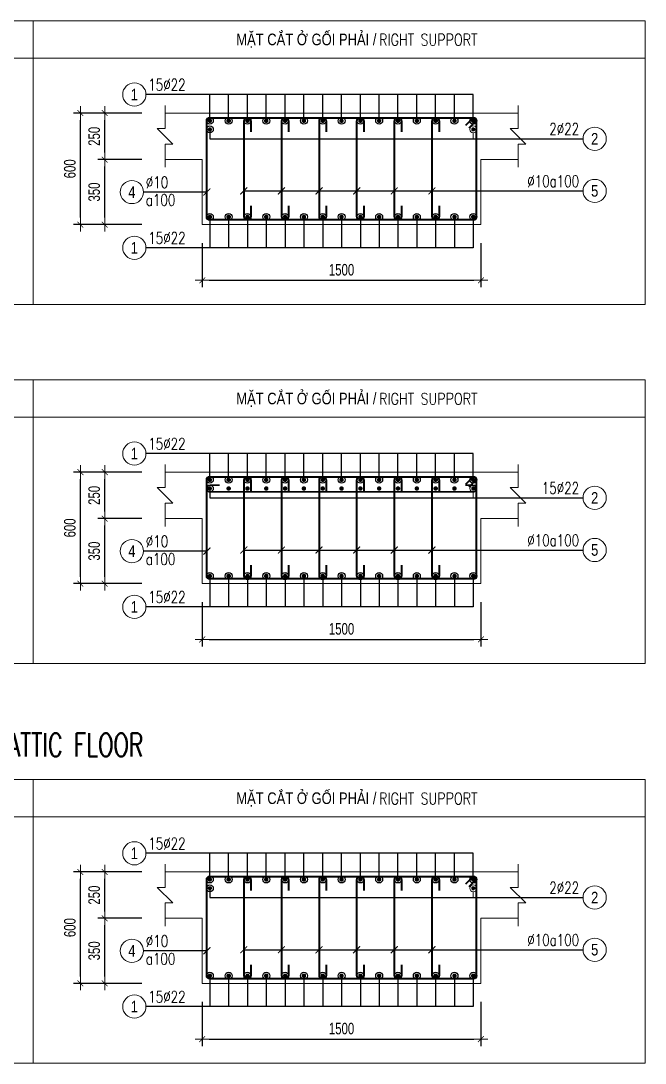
# Model space of a CAD drawing. Header units: millimetres. Extents: x 0 to 256521, y -18667 to 27271.
# Drawn here: x 253161 to 256521, y 1671 to 7282 of the extents above; entities that cross this region are included whole.
import ezdxf
from ezdxf.enums import TextEntityAlignment as Align

# ---------------------------------------------------------------- set-up
doc = ezdxf.new("R2010")
doc.units = ezdxf.units.MM
doc.layers.get('0').update_dxf_attribs({"lineweight": 20})
doc.layers.get('Defpoints').update_dxf_attribs({"color": 151, "lineweight": 9})
for name, color, linetype, lineweight in [('NDC_S_CONTINUOUS', 3, 'Continuous', 20), ('NDC_S_DIM', 1, 'Continuous', 15), ('NDC_S_REBAR', 4, 'Continuous', 35), ('NDC_S_STIRRUP', 4, 'Continuous', 40), ('NDC_S_THIN LINE', 8, 'Continuous', 9), ('NDC_S_VN TEXT', 7, 'Continuous', 20), ('NDC_Table', 3, 'Continuous', 20)]:
    doc.layers.add(name, color=color, linetype=linetype, lineweight=lineweight)
doc.styles.add('ARIAL', font='arial.ttf', dxfattribs={"width": 0.8})
doc.styles.add('NDC_DIM', font='', dxfattribs={"width": 0.75})
doc.styles.add('NDC_EN TXT', font='romans.shx', dxfattribs={"width": 0.8})
doc.styles.add('NDC_VIE TXT', font='arial.ttf', dxfattribs={"width": 0.8})
doc.styles.get('NDC_DIM').set_extended_font_data('Dotum')
doc.dimstyles.new('NDC_dim_25', dxfattribs={"dimscale": 25, "dimtxt": 2.5, "dimasz": 1.5, "dimexe": 1.5, "dimexo": 2.5, "dimgap": 1, "dimtad": 1, "dimdec": 0, "dimzin": 0, "dimdsep": 46, "dimtxsty": 'NDC_DIM', "dimblk": 'DIMMARK', "dimcen": 0.09, "dimdle": 1.2, "dimclrd": 1, "dimclre": 1, "dimclrt": 3, "dimadec": 0, "dimazin": 0, "dimtfac": 1, "dimtdec": 0, "dimtix": 1, "dimtofl": 0, "dimtmove": 0, "dimatfit": 3, "dimfxl": 8, "dimfxlon": 1, "dimtolj": 1, "dimtzin": 0, "dimarcsym": 0})

# ---------------------------------------------------------------- blocks, each defined once
blk = doc.blocks.new('DIMMARK')
at = {"layer": 'NDC_S_DIM', "color": 1}
blk.add_line((-1.5, 0), (1, 0), dxfattribs=at)
at = {"layer": 'NDC_S_DIM', "color": 2, "const_width": 0.1}
blk.add_lwpolyline([(-0.42, -0.42), (0.42, 0.42)], dxfattribs=at)
blk = doc.blocks.new('*D299')
at = {"layer": 'Defpoints', "color": 0, "transparency": 16777216}
for p in [(254137.1, 6185.4), (255637.1, 6185.4), (255637.1, 5885.4)]:
    blk.add_point(p, dxfattribs=at)
at = {"layer": 'NDC_S_DIM', "color": 1, "lineweight": -2, "transparency": 16777216}
for p, q in [((254137.1, 6085.4), (254137.1, 5847.9)), ((255637.1, 6085.4), (255637.1, 5847.9)), ((254174.6, 5885.4), (255599.6, 5885.4))]:
    blk.add_line(p, q, dxfattribs=at)
at = {"layer": 'NDC_S_DIM', "color": 1, "lineweight": -2, "transparency": 16777216, "xscale": 37.5, "yscale": 37.5, "zscale": 37.5, "rotation": 180}
blk.add_blockref('DIMMARK', (254137.1, 5885.4), dxfattribs=at)
at = {"layer": 'NDC_S_DIM', "color": 1, "lineweight": -2, "transparency": 16777216, "xscale": 37.5, "yscale": 37.5, "zscale": 37.5}
blk.add_blockref('DIMMARK', (255637.1, 5885.4), dxfattribs=at)
at = {"layer": 'NDC_S_DIM', "color": 3, "transparency": 16777216, "insert": (254887.1, 5941.7), "char_height": 62.5, "attachment_point": 5, "style": 'NDC_DIM'}
blk.add_mtext('\\A1;1500', dxfattribs=at)
blk = doc.blocks.new('*D300')
at = {"layer": 'Defpoints', "color": 0, "transparency": 16777216}
for p in [(253612.1, 6535.4), (253937.1, 6535.4), (253937.1, 6185.4)]:
    blk.add_point(p, dxfattribs=at)
at = {"layer": 'NDC_S_DIM', "color": 1, "lineweight": -2, "transparency": 16777216}
for p, q in [((253812.1, 6535.4), (253574.6, 6535.4)), ((253612.1, 6222.9), (253612.1, 6497.9)), ((253812.1, 6185.4), (253574.6, 6185.4))]:
    blk.add_line(p, q, dxfattribs=at)
at = {"layer": 'NDC_S_DIM', "color": 1, "lineweight": -2, "transparency": 16777216, "xscale": 37.5, "yscale": 37.5, "zscale": 37.5}
for p, rotation in [((253612.1, 6535.4), 90), ((253612.1, 6185.4), 270)]:
    blk.add_blockref('DIMMARK', p, dxfattribs=dict(at, rotation=rotation))
at = {"layer": 'NDC_S_DIM', "color": 3, "transparency": 16777216, "insert": (253555.8, 6360.4), "char_height": 62.5, "attachment_point": 5, "rotation": 90, "style": 'NDC_DIM'}
blk.add_mtext('\\A1;350', dxfattribs=at)
blk = doc.blocks.new('*D301')
at = {"layer": 'Defpoints', "color": 0, "transparency": 16777216}
for p in [(253612.1, 6785.4), (253937.1, 6785.4), (253937.1, 6535.4)]:
    blk.add_point(p, dxfattribs=at)
at = {"layer": 'NDC_S_DIM', "color": 1, "lineweight": -2, "transparency": 16777216}
for p, q in [((253812.1, 6785.4), (253574.6, 6785.4)), ((253612.1, 6572.9), (253612.1, 6747.9)), ((253812.1, 6535.4), (253574.6, 6535.4))]:
    blk.add_line(p, q, dxfattribs=at)
at = {"layer": 'NDC_S_DIM', "color": 1, "lineweight": -2, "transparency": 16777216, "xscale": 37.5, "yscale": 37.5, "zscale": 37.5}
for p, rotation in [((253612.1, 6785.4), 90), ((253612.1, 6535.4), 270)]:
    blk.add_blockref('DIMMARK', p, dxfattribs=dict(at, rotation=rotation))
at = {"layer": 'NDC_S_DIM', "color": 3, "transparency": 16777216, "insert": (253555.8, 6660.4), "char_height": 62.5, "attachment_point": 5, "rotation": 90, "style": 'NDC_DIM'}
blk.add_mtext('\\A1;250', dxfattribs=at)
blk = doc.blocks.new('*D302')
at = {"layer": 'Defpoints', "color": 0, "transparency": 16777216}
for p in [(253481.1, 6785.4), (253937.1, 6785.4), (253937.1, 6185.4)]:
    blk.add_point(p, dxfattribs=at)
at = {"layer": 'NDC_S_DIM', "color": 1, "lineweight": -2, "transparency": 16777216}
for p, q in [((253681.1, 6785.4), (253443.6, 6785.4)), ((253481.1, 6222.9), (253481.1, 6747.9)), ((253681.1, 6185.4), (253443.6, 6185.4))]:
    blk.add_line(p, q, dxfattribs=at)
at = {"layer": 'NDC_S_DIM', "color": 1, "lineweight": -2, "transparency": 16777216, "xscale": 37.5, "yscale": 37.5, "zscale": 37.5}
for p, rotation in [((253481.1, 6785.4), 90), ((253481.1, 6185.4), 270)]:
    blk.add_blockref('DIMMARK', p, dxfattribs=dict(at, rotation=rotation))
at = {"layer": 'NDC_S_DIM', "color": 3, "transparency": 16777216, "insert": (253424.8, 6485.4), "char_height": 62.5, "attachment_point": 5, "rotation": 90, "style": 'NDC_DIM'}
blk.add_mtext('\\A1;600', dxfattribs=at)
blk = doc.blocks.new('kata_block_THEP')
at = {"layer": 'NDC_S_REBAR', "color": 0}
for p, q in [((-0.5, 0), (0.5, 0)), ((-0.35, 0.35), (0.35, -0.35)), ((0.35, 0.35), (-0.35, -0.35)), ((0, 0.5), (0, -0.5))]:
    blk.add_line(p, q, dxfattribs=at)
at = {"layer": 'NDC_S_REBAR', "color": 0, "const_width": 0.0833}
blk.add_lwpolyline([(-0.5, 0, 1), (0.5, 0, 1), (-0.5, 0, 1)], format="xyb", dxfattribs=at)
blk = doc.blocks.new('*U212')
blk.add_circle((-2.5, 0), 2.5)
at = {"layer": 'NDC_S_VN TEXT', "color": 3, "style": 'NDC_EN TXT', "width": 0.75}
blk.add_attdef('DK1', (0.5, 0.85), '', height=2.5, dxfattribs=at)
at = {"layer": 'NDC_S_VN TEXT', "color": 7, "style": 'ARIAL', "width": 0.8}
blk.add_attdef('SH2', text='', height=2.5, dxfattribs=at).set_placement((-2.5, 0), align=Align.MIDDLE)
blk = doc.blocks.new('*U209')
blk.add_circle((2.5, 0), 2.5)
at = {"layer": 'NDC_S_VN TEXT', "color": 3, "style": 'NDC_EN TXT', "width": 0.75}
blk.add_attdef('DK2', text='', height=2.5, dxfattribs=at).set_placement((-0.85, 0.85), align=Align.RIGHT)
at = {"layer": 'NDC_S_VN TEXT', "color": 7, "style": 'ARIAL', "width": 0.8}
blk.add_attdef('SH3', text='', height=2.5, dxfattribs=at).set_placement((2.5, 0), align=Align.MIDDLE)
blk = doc.blocks.new('*U213')
blk.add_circle((-2.5, 0), 2.5)
at = {"layer": 'NDC_S_VN TEXT', "color": 3, "style": 'NDC_EN TXT', "width": 0.75}
for tag, p in [('DK1', (0.5, 0.85)), ('KC1', (0.5, -2.97))]:
    blk.add_attdef(tag, p, '', height=2.5, dxfattribs=at)
at = {"layer": 'NDC_S_VN TEXT', "color": 7, "style": 'ARIAL', "width": 0.8}
blk.add_attdef('SH2', text='', height=2.5, dxfattribs=at).set_placement((-2.5, 0), align=Align.MIDDLE)
blk = doc.blocks.new('TABLE 1')
at = {"layer": 'NDC_Table'}
for p, q in [((0, 0), (10824, 0)), ((7530.8, 0), (7530.8, -1526.1)), ((10824, 0), (10824, -1526.1)), ((0, -200), (10824, -200)), ((0, -1526.1), (10824, -1526.1))]:
    blk.add_line(p, q, dxfattribs=at)
at = {"layer": 'NDC_S_VN TEXT', "style": 'NDC_VIE TXT', "width": 0.8}
blk.add_text('MẶT CẮT Ở GỐI PHẢI /', height=62.5, dxfattribs=at).set_placement((9000.4, -100), align=Align.MIDDLE_CENTER)
at = {"layer": 'NDC_S_VN TEXT', "color": 2, "style": 'NDC_EN TXT', "width": 0.8}
blk.add_text('RIGHT SUPPORT', height=62.5, dxfattribs=at).set_placement((9391.9, -101.8), align=Align.MIDDLE_LEFT)
blk = doc.blocks.new('*D326')
at = {"layer": 'Defpoints', "color": 0, "transparency": 16777216}
for p in [(254137.1, 2101.1), (255637.1, 2101.1), (255637.1, 1801.1)]:
    blk.add_point(p, dxfattribs=at)
at = {"layer": 'NDC_S_DIM', "color": 1, "lineweight": -2, "transparency": 16777216}
for p, q in [((254137.1, 2001.1), (254137.1, 1763.6)), ((255637.1, 2001.1), (255637.1, 1763.6)), ((254174.6, 1801.1), (255599.6, 1801.1))]:
    blk.add_line(p, q, dxfattribs=at)
at = {"layer": 'NDC_S_DIM', "color": 1, "lineweight": -2, "transparency": 16777216, "xscale": 37.5, "yscale": 37.5, "zscale": 37.5, "rotation": 180}
blk.add_blockref('DIMMARK', (254137.1, 1801.1), dxfattribs=at)
at = {"layer": 'NDC_S_DIM', "color": 1, "lineweight": -2, "transparency": 16777216, "xscale": 37.5, "yscale": 37.5, "zscale": 37.5}
blk.add_blockref('DIMMARK', (255637.1, 1801.1), dxfattribs=at)
at = {"layer": 'NDC_S_DIM', "color": 3, "transparency": 16777216, "insert": (254887.1, 1857.3), "char_height": 62.5, "attachment_point": 5, "style": 'NDC_DIM'}
blk.add_mtext('\\A1;1500', dxfattribs=at)
blk = doc.blocks.new('*D327')
at = {"layer": 'Defpoints', "color": 0, "transparency": 16777216}
for p in [(253612.1, 2451.1), (253937.1, 2451.1), (253937.1, 2101.1)]:
    blk.add_point(p, dxfattribs=at)
at = {"layer": 'NDC_S_DIM', "color": 1, "lineweight": -2, "transparency": 16777216}
for p, q in [((253812.1, 2451.1), (253574.6, 2451.1)), ((253612.1, 2138.6), (253612.1, 2413.6)), ((253812.1, 2101.1), (253574.6, 2101.1))]:
    blk.add_line(p, q, dxfattribs=at)
at = {"layer": 'NDC_S_DIM', "color": 1, "lineweight": -2, "transparency": 16777216, "xscale": 37.5, "yscale": 37.5, "zscale": 37.5}
for p, rotation in [((253612.1, 2451.1), 90), ((253612.1, 2101.1), 270)]:
    blk.add_blockref('DIMMARK', p, dxfattribs=dict(at, rotation=rotation))
at = {"layer": 'NDC_S_DIM', "color": 3, "transparency": 16777216, "insert": (253555.8, 2276.1), "char_height": 62.5, "attachment_point": 5, "rotation": 90, "style": 'NDC_DIM'}
blk.add_mtext('\\A1;350', dxfattribs=at)
blk = doc.blocks.new('*D328')
at = {"layer": 'Defpoints', "color": 0, "transparency": 16777216}
for p in [(253612.1, 2701.1), (253937.1, 2701.1), (253937.1, 2451.1)]:
    blk.add_point(p, dxfattribs=at)
at = {"layer": 'NDC_S_DIM', "color": 1, "lineweight": -2, "transparency": 16777216}
for p, q in [((253812.1, 2701.1), (253574.6, 2701.1)), ((253612.1, 2488.6), (253612.1, 2663.6)), ((253812.1, 2451.1), (253574.6, 2451.1))]:
    blk.add_line(p, q, dxfattribs=at)
at = {"layer": 'NDC_S_DIM', "color": 1, "lineweight": -2, "transparency": 16777216, "xscale": 37.5, "yscale": 37.5, "zscale": 37.5}
for p, rotation in [((253612.1, 2701.1), 90), ((253612.1, 2451.1), 270)]:
    blk.add_blockref('DIMMARK', p, dxfattribs=dict(at, rotation=rotation))
at = {"layer": 'NDC_S_DIM', "color": 3, "transparency": 16777216, "insert": (253555.8, 2576.1), "char_height": 62.5, "attachment_point": 5, "rotation": 90, "style": 'NDC_DIM'}
blk.add_mtext('\\A1;250', dxfattribs=at)
blk = doc.blocks.new('*D329')
at = {"layer": 'Defpoints', "color": 0, "transparency": 16777216}
for p in [(253481.1, 2701.1), (253937.1, 2701.1), (253937.1, 2101.1)]:
    blk.add_point(p, dxfattribs=at)
at = {"layer": 'NDC_S_DIM', "color": 1, "lineweight": -2, "transparency": 16777216}
for p, q in [((253681.1, 2701.1), (253443.6, 2701.1)), ((253481.1, 2138.6), (253481.1, 2663.6)), ((253681.1, 2101.1), (253443.6, 2101.1))]:
    blk.add_line(p, q, dxfattribs=at)
at = {"layer": 'NDC_S_DIM', "color": 1, "lineweight": -2, "transparency": 16777216, "xscale": 37.5, "yscale": 37.5, "zscale": 37.5}
for p, rotation in [((253481.1, 2701.1), 90), ((253481.1, 2101.1), 270)]:
    blk.add_blockref('DIMMARK', p, dxfattribs=dict(at, rotation=rotation))
at = {"layer": 'NDC_S_DIM', "color": 3, "transparency": 16777216, "insert": (253424.8, 2401.1), "char_height": 62.5, "attachment_point": 5, "rotation": 90, "style": 'NDC_DIM'}
blk.add_mtext('\\A1;600', dxfattribs=at)
blk = doc.blocks.new('*D424')
at = {"layer": 'Defpoints', "color": 0, "transparency": 16777216}
for p in [(254137.1, 4252.6), (255637.1, 4252.6), (255637.1, 3952.6)]:
    blk.add_point(p, dxfattribs=at)
at = {"layer": 'NDC_S_DIM', "color": 1, "lineweight": -2, "transparency": 16777216}
for p, q in [((254137.1, 4152.6), (254137.1, 3915.1)), ((255637.1, 4152.6), (255637.1, 3915.1)), ((254174.6, 3952.6), (255599.6, 3952.6))]:
    blk.add_line(p, q, dxfattribs=at)
at = {"layer": 'NDC_S_DIM', "color": 1, "lineweight": -2, "transparency": 16777216, "xscale": 37.5, "yscale": 37.5, "zscale": 37.5, "rotation": 180}
blk.add_blockref('DIMMARK', (254137.1, 3952.6), dxfattribs=at)
at = {"layer": 'NDC_S_DIM', "color": 1, "lineweight": -2, "transparency": 16777216, "xscale": 37.5, "yscale": 37.5, "zscale": 37.5}
blk.add_blockref('DIMMARK', (255637.1, 3952.6), dxfattribs=at)
at = {"layer": 'NDC_S_DIM', "color": 3, "transparency": 16777216, "insert": (254887.1, 4008.8), "char_height": 62.5, "attachment_point": 5, "style": 'NDC_DIM'}
blk.add_mtext('\\A1;1500', dxfattribs=at)
blk = doc.blocks.new('*D425')
at = {"layer": 'Defpoints', "color": 0, "transparency": 16777216}
for p in [(253612.1, 4602.6), (253937.1, 4602.6), (253937.1, 4252.6)]:
    blk.add_point(p, dxfattribs=at)
at = {"layer": 'NDC_S_DIM', "color": 1, "lineweight": -2, "transparency": 16777216}
for p, q in [((253812.1, 4602.6), (253574.6, 4602.6)), ((253612.1, 4290.1), (253612.1, 4565.1)), ((253812.1, 4252.6), (253574.6, 4252.6))]:
    blk.add_line(p, q, dxfattribs=at)
at = {"layer": 'NDC_S_DIM', "color": 1, "lineweight": -2, "transparency": 16777216, "xscale": 37.5, "yscale": 37.5, "zscale": 37.5}
for p, rotation in [((253612.1, 4602.6), 90), ((253612.1, 4252.6), 270)]:
    blk.add_blockref('DIMMARK', p, dxfattribs=dict(at, rotation=rotation))
at = {"layer": 'NDC_S_DIM', "color": 3, "transparency": 16777216, "insert": (253555.8, 4427.6), "char_height": 62.5, "attachment_point": 5, "rotation": 90, "style": 'NDC_DIM'}
blk.add_mtext('\\A1;350', dxfattribs=at)
blk = doc.blocks.new('*D426')
at = {"layer": 'Defpoints', "color": 0, "transparency": 16777216}
for p in [(253612.1, 4852.6), (253937.1, 4852.6), (253937.1, 4602.6)]:
    blk.add_point(p, dxfattribs=at)
at = {"layer": 'NDC_S_DIM', "color": 1, "lineweight": -2, "transparency": 16777216}
for p, q in [((253812.1, 4852.6), (253574.6, 4852.6)), ((253612.1, 4640.1), (253612.1, 4815.1)), ((253812.1, 4602.6), (253574.6, 4602.6))]:
    blk.add_line(p, q, dxfattribs=at)
at = {"layer": 'NDC_S_DIM', "color": 1, "lineweight": -2, "transparency": 16777216, "xscale": 37.5, "yscale": 37.5, "zscale": 37.5}
for p, rotation in [((253612.1, 4852.6), 90), ((253612.1, 4602.6), 270)]:
    blk.add_blockref('DIMMARK', p, dxfattribs=dict(at, rotation=rotation))
at = {"layer": 'NDC_S_DIM', "color": 3, "transparency": 16777216, "insert": (253555.8, 4727.6), "char_height": 62.5, "attachment_point": 5, "rotation": 90, "style": 'NDC_DIM'}
blk.add_mtext('\\A1;250', dxfattribs=at)
blk = doc.blocks.new('*D427')
at = {"layer": 'Defpoints', "color": 0, "transparency": 16777216}
for p in [(253481.1, 4852.6), (253937.1, 4852.6), (253937.1, 4252.6)]:
    blk.add_point(p, dxfattribs=at)
at = {"layer": 'NDC_S_DIM', "color": 1, "lineweight": -2, "transparency": 16777216}
for p, q in [((253681.1, 4852.6), (253443.6, 4852.6)), ((253481.1, 4290.1), (253481.1, 4815.1)), ((253681.1, 4252.6), (253443.6, 4252.6))]:
    blk.add_line(p, q, dxfattribs=at)
at = {"layer": 'NDC_S_DIM', "color": 1, "lineweight": -2, "transparency": 16777216, "xscale": 37.5, "yscale": 37.5, "zscale": 37.5}
for p, rotation in [((253481.1, 4852.6), 90), ((253481.1, 4252.6), 270)]:
    blk.add_blockref('DIMMARK', p, dxfattribs=dict(at, rotation=rotation))
at = {"layer": 'NDC_S_DIM', "color": 3, "transparency": 16777216, "insert": (253424.8, 4552.6), "char_height": 62.5, "attachment_point": 5, "rotation": 90, "style": 'NDC_DIM'}
blk.add_mtext('\\A1;600', dxfattribs=at)

msp = doc.modelspace()

# ---------------------------------------------------------------- linework, layer by layer
at = {"layer": 'NDC_S_CONTINUOUS'}
for p, q in [((253937.1, 6785.4), (255837.1, 6785.4)), ((253937.1, 4852.6), (255837.1, 4852.6)), ((253937.1, 2701.1), (255837.1, 2701.1))]:
    msp.add_line(p, q, dxfattribs=at)
for points in [[(253937.1, 6535.4), (254137.1, 6535.4), (254137.1, 6185.4), (255637.1, 6185.4), (255637.1, 6535.4), (255837.1, 6535.4)], [(253937.1, 4602.6), (254137.1, 4602.6), (254137.1, 4252.6), (255637.1, 4252.6), (255637.1, 4602.6), (255837.1, 4602.6)], [(253937.1, 2451.1), (254137.1, 2451.1), (254137.1, 2101.1), (255637.1, 2101.1), (255637.1, 2451.1), (255837.1, 2451.1)]]:
    msp.add_lwpolyline(points, dxfattribs=at)
at = {"layer": 'NDC_S_DIM'}
for points in [[(253937.1, 6493.7), (253937.1, 6618.7), (253978.7, 6618.7), (253895.4, 6702.1), (253937.1, 6702.1), (253937.1, 6827.1)], [(255837.1, 6493.7), (255837.1, 6618.7), (255878.7, 6618.7), (255795.4, 6702.1), (255837.1, 6702.1), (255837.1, 6827.1)], [(253937.1, 4560.9), (253937.1, 4685.9), (253978.7, 4685.9), (253895.4, 4769.2), (253937.1, 4769.2), (253937.1, 4894.2)], [(255837.1, 4560.9), (255837.1, 4685.9), (255878.7, 4685.9), (255795.4, 4769.2), (255837.1, 4769.2), (255837.1, 4894.2)], [(253937.1, 2409.4), (253937.1, 2534.4), (253978.7, 2534.4), (253895.4, 2617.7), (253937.1, 2617.7), (253937.1, 2742.7)], [(255837.1, 2409.4), (255837.1, 2534.4), (255878.7, 2534.4), (255795.4, 2617.7), (255837.1, 2617.7), (255837.1, 2742.7)]]:
    msp.add_lwpolyline(points, dxfattribs=at)
at = {"layer": 'NDC_S_REBAR'}
msp.add_lwpolyline([(254229.4, 4783), (254180.5, 4783, 1), (254180.5, 4746.1), (255593.6, 4746.1, 1), (255593.6, 4783), (255554.4, 4783, -0.414214)], format="xyb", dxfattribs=at)
at = {"layer": 'NDC_S_STIRRUP'}
for points in [[(255556.1, 6720.4), (255596.1, 6760.4, -0.414214), (255612.1, 6744.4), (255612.1, 6226.4, -0.414214), (255596.1, 6210.4), (254178.1, 6210.4, -0.414214), (254162.1, 6226.4), (254162.1, 6744.4, -0.414214), (254178.1, 6760.4), (255596.1, 6760.4, -0.414214), (255612.1, 6744.4), (255572.1, 6704.4)], [(254400.6, 6685.4), (254400.6, 6740.4, 1), (254360.6, 6740.4), (254360.6, 6230.4, 1), (254400.6, 6230.4), (254400.6, 6285.4)], [(254603.2, 6685.4), (254603.2, 6740.4, 1), (254563.2, 6740.4), (254563.2, 6230.4, 1), (254603.2, 6230.4), (254603.2, 6285.4)], [(254805.8, 6685.4), (254805.8, 6740.4, 1), (254765.8, 6740.4), (254765.8, 6230.4, 1), (254805.8, 6230.4), (254805.8, 6285.4)], [(255008.4, 6685.4), (255008.4, 6740.4, 1), (254968.4, 6740.4), (254968.4, 6230.4, 1), (255008.4, 6230.4), (255008.4, 6285.4)], [(255210.9, 6685.4), (255210.9, 6740.4, 1), (255170.9, 6740.4), (255170.9, 6230.4, 1), (255210.9, 6230.4), (255210.9, 6285.4)], [(255413.5, 6685.4), (255413.5, 6740.4, 1), (255373.5, 6740.4), (255373.5, 6230.4, 1), (255413.5, 6230.4), (255413.5, 6285.4)], [(255556.1, 4787.6), (255596.1, 4827.6, -0.414214), (255612.1, 4811.6), (255612.1, 4293.6, -0.414214), (255596.1, 4277.6), (254178.1, 4277.6, -0.414214), (254162.1, 4293.6), (254162.1, 4811.6, -0.414214), (254178.1, 4827.6), (255596.1, 4827.6, -0.414214), (255612.1, 4811.6), (255572.1, 4771.6)], [(254400.6, 4752.6), (254400.6, 4807.6, 1), (254360.6, 4807.6), (254360.6, 4297.6, 1), (254400.6, 4297.6), (254400.6, 4352.6)], [(254603.2, 4752.6), (254603.2, 4807.6, 1), (254563.2, 4807.6), (254563.2, 4297.6, 1), (254603.2, 4297.6), (254603.2, 4352.6)], [(254805.8, 4752.6), (254805.8, 4807.6, 1), (254765.8, 4807.6), (254765.8, 4297.6, 1), (254805.8, 4297.6), (254805.8, 4352.6)], [(255008.4, 4752.6), (255008.4, 4807.6, 1), (254968.4, 4807.6), (254968.4, 4297.6, 1), (255008.4, 4297.6), (255008.4, 4352.6)], [(255210.9, 4752.6), (255210.9, 4807.6, 1), (255170.9, 4807.6), (255170.9, 4297.6, 1), (255210.9, 4297.6), (255210.9, 4352.6)], [(255413.5, 4752.6), (255413.5, 4807.6, 1), (255373.5, 4807.6), (255373.5, 4297.6, 1), (255413.5, 4297.6), (255413.5, 4352.6)], [(255556.1, 2636.1), (255596.1, 2676.1, -0.414214), (255612.1, 2660.1), (255612.1, 2142.1, -0.414214), (255596.1, 2126.1), (254178.1, 2126.1, -0.414214), (254162.1, 2142.1), (254162.1, 2660.1, -0.414214), (254178.1, 2676.1), (255596.1, 2676.1, -0.414214), (255612.1, 2660.1), (255572.1, 2620.1)], [(254400.6, 2601.1), (254400.6, 2656.1, 1), (254360.6, 2656.1), (254360.6, 2146.1, 1), (254400.6, 2146.1), (254400.6, 2201.1)], [(254603.2, 2601.1), (254603.2, 2656.1, 1), (254563.2, 2656.1), (254563.2, 2146.1, 1), (254603.2, 2146.1), (254603.2, 2201.1)], [(254805.8, 2601.1), (254805.8, 2656.1, 1), (254765.8, 2656.1), (254765.8, 2146.1, 1), (254805.8, 2146.1), (254805.8, 2201.1)], [(255008.4, 2601.1), (255008.4, 2656.1, 1), (254968.4, 2656.1), (254968.4, 2146.1, 1), (255008.4, 2146.1), (255008.4, 2201.1)], [(255210.9, 2601.1), (255210.9, 2656.1, 1), (255170.9, 2656.1), (255170.9, 2146.1, 1), (255210.9, 2146.1), (255210.9, 2201.1)], [(255413.5, 2601.1), (255413.5, 2656.1, 1), (255373.5, 2656.1), (255373.5, 2146.1, 1), (255413.5, 2146.1), (255413.5, 2201.1)]]:
    msp.add_lwpolyline(points, format="xyb", dxfattribs=at)
at = {"layer": 'NDC_S_THIN LINE'}
for p, q in [((254178.1, 6678.7), (254178.1, 6647.4)), ((255596.1, 6678.7), (255596.1, 6647.4)), ((254178.1, 4745.8), (254178.1, 4714.6)), ((255596.1, 4745.8), (255596.1, 4714.6)), ((254178.1, 2594.3), (254178.1, 2563.1)), ((255596.1, 2594.3), (255596.1, 2563.1))]:
    msp.add_line(p, q, dxfattribs=at)
for centre in [(254178.1, 6697.4), (254178.1, 6697.4), (255596.1, 6697.4), (254178.1, 4764.6), (254178.1, 4764.6), (255596.1, 4764.6), (254178.1, 2613.1), (254178.1, 2613.1), (255596.1, 2613.1)]:
    msp.add_circle(centre, 18.8, dxfattribs=at)

# ---------------------------------------------------------------- block references
at = {"layer": 'NDC_S_REBAR'}
for p, xscale, yscale, zscale in [((254178.1, 6744.4), 22, 22, 22), ((254279.4, 6744.4), 22, 22, 22), ((254380.6, 6744.4), 22, 22, 22), ((254481.9, 6744.4), 22, 22, 22), ((254583.2, 6744.4), 22, 22, 22), ((254684.5, 6744.4), 22, 22, 22), ((254785.8, 6744.4), 22, 22, 22), ((254887.1, 6744.4), 22, 22, 22), ((254988.4, 6744.4), 22, 22, 22), ((255089.6, 6744.4), 22, 22, 22), ((255190.9, 6744.4), 22, 22, 22), ((255292.2, 6744.4), 22, 22, 22), ((255393.5, 6744.4), 22, 22, 22), ((255494.8, 6744.4), 22, 22, 22), ((255596.1, 6744.4), 22, 22, 22), ((254178.1, 6697.4), 20, 20, 20), ((255596.1, 6697.4), 20, 20, 20), ((254178.1, 6226.4), 22, 22, 22), ((254279.4, 6226.4), 22, 22, 22), ((254380.6, 6226.4), 22, 22, 22), ((254481.9, 6226.4), 22, 22, 22), ((254583.2, 6226.4), 22, 22, 22), ((254684.5, 6226.4), 22, 22, 22), ((254785.8, 6226.4), 22, 22, 22), ((254887.1, 6226.4), 22, 22, 22), ((254988.4, 6226.4), 22, 22, 22), ((255089.6, 6226.4), 22, 22, 22), ((255190.9, 6226.4), 22, 22, 22), ((255292.2, 6226.4), 22, 22, 22), ((255393.5, 6226.4), 22, 22, 22), ((255494.8, 6226.4), 22, 22, 22), ((255596.1, 6226.4), 22, 22, 22), ((254178.1, 4811.6), 22, 22, 22), ((254178.1, 4764.6), 20, 20, 20), ((254279.4, 4811.6), 22, 22, 22), ((254279.4, 4764.6), 22, 22, 22), ((254380.6, 4811.6), 22, 22, 22), ((254380.6, 4764.6), 22, 22, 22), ((254481.9, 4811.6), 22, 22, 22), ((254481.9, 4764.6), 22, 22, 22), ((254583.2, 4811.6), 22, 22, 22), ((254583.2, 4764.6), 22, 22, 22), ((254684.5, 4811.6), 22, 22, 22), ((254684.5, 4764.6), 22, 22, 22), ((254785.8, 4811.6), 22, 22, 22), ((254785.8, 4764.6), 22, 22, 22), ((254887.1, 4811.6), 22, 22, 22), ((254887.1, 4764.6), 22, 22, 22), ((254988.4, 4811.6), 22, 22, 22), ((254988.4, 4764.6), 22, 22, 22), ((255089.6, 4811.6), 22, 22, 22), ((255089.6, 4764.6), 22, 22, 22), ((255190.9, 4811.6), 22, 22, 22), ((255190.9, 4764.6), 22, 22, 22), ((255292.2, 4811.6), 22, 22, 22), ((255292.2, 4764.6), 22, 22, 22), ((255393.5, 4811.6), 22, 22, 22), ((255393.5, 4764.6), 22, 22, 22), ((255494.8, 4811.6), 22, 22, 22), ((255494.8, 4764.6), 22, 22, 22), ((255596.1, 4811.6), 22, 22, 22), ((255596.1, 4764.6), 20, 20, 20), ((254178.1, 4293.6), 22, 22, 22), ((254279.4, 4293.6), 22, 22, 22), ((254380.6, 4293.6), 22, 22, 22), ((254481.9, 4293.6), 22, 22, 22), ((254583.2, 4293.6), 22, 22, 22), ((254684.5, 4293.6), 22, 22, 22), ((254785.8, 4293.6), 22, 22, 22), ((254887.1, 4293.6), 22, 22, 22), ((254988.4, 4293.6), 22, 22, 22), ((255089.6, 4293.6), 22, 22, 22), ((255190.9, 4293.6), 22, 22, 22), ((255292.2, 4293.6), 22, 22, 22), ((255393.5, 4293.6), 22, 22, 22), ((255494.8, 4293.6), 22, 22, 22), ((255596.1, 4293.6), 22, 22, 22), ((254178.1, 2660.1), 22, 22, 22), ((254279.4, 2660.1), 22, 22, 22), ((254380.6, 2660.1), 22, 22, 22), ((254481.9, 2660.1), 22, 22, 22), ((254583.2, 2660.1), 22, 22, 22), ((254684.5, 2660.1), 22, 22, 22), ((254785.8, 2660.1), 22, 22, 22), ((254887.1, 2660.1), 22, 22, 22), ((254988.4, 2660.1), 22, 22, 22), ((255089.6, 2660.1), 22, 22, 22), ((255190.9, 2660.1), 22, 22, 22), ((255292.2, 2660.1), 22, 22, 22), ((255393.5, 2660.1), 22, 22, 22), ((255494.8, 2660.1), 22, 22, 22), ((255596.1, 2660.1), 22, 22, 22), ((254178.1, 2613.1), 20, 20, 20), ((255596.1, 2613.1), 20, 20, 20), ((254178.1, 2142.1), 22, 22, 22), ((254279.4, 2142.1), 22, 22, 22), ((254380.6, 2142.1), 22, 22, 22), ((254481.9, 2142.1), 22, 22, 22), ((254583.2, 2142.1), 22, 22, 22), ((254684.5, 2142.1), 22, 22, 22), ((254785.8, 2142.1), 22, 22, 22), ((254887.1, 2142.1), 22, 22, 22), ((254988.4, 2142.1), 22, 22, 22), ((255089.6, 2142.1), 22, 22, 22), ((255190.9, 2142.1), 22, 22, 22), ((255292.2, 2142.1), 22, 22, 22), ((255393.5, 2142.1), 22, 22, 22), ((255494.8, 2142.1), 22, 22, 22), ((255596.1, 2142.1), 22, 22, 22)]:
    msp.add_blockref('kata_block_THEP', p, dxfattribs=dict(at, xscale=xscale, yscale=yscale, zscale=zscale))
at = {"layer": 'NDC_S_THIN LINE'}
for p in [(245697.2, 7281.9), (245697.2, 5349.1), (245697.2, 3197.6)]:
    msp.add_blockref('TABLE 1', p, dxfattribs=at)
at = {"layer": 'NDC_S_THIN LINE', "xscale": 25, "yscale": 25, "zscale": 25}
for name, p, values in [('*U212', (253834.3, 6885.4), {'SH2': '1', 'DK1': '15%%c22'}), ('*U209', (256187.1, 6647.4), {'SH3': '2', 'DK2': '2%%c22'}), ('*U213', (253821.1, 6360.4), {'SH2': '4', 'DK1': '%%c10', 'KC1': 'a100'}), ('*U209', (256187.1, 6366.3), {'SH3': '5', 'DK2': '%%c10a100'}), ('*U212', (253834.3, 6060.4), {'SH2': '1', 'DK1': '15%%c22'}), ('*U212', (253834.3, 4952.6), {'SH2': '1', 'DK1': '15%%c22'}), ('*U209', (256187.1, 4714.6), {'SH3': '2', 'DK2': '15%%c22'}), ('*U213', (253821.1, 4427.6), {'SH2': '4', 'DK1': '%%c10', 'KC1': 'a100'}), ('*U209', (256187.1, 4433.5), {'SH3': '5', 'DK2': '%%c10a100'}), ('*U212', (253834.3, 4127.6), {'SH2': '1', 'DK1': '15%%c22'}), ('*U212', (253834.3, 2801.1), {'SH2': '1', 'DK1': '15%%c22'}), ('*U209', (256187.1, 2563.1), {'SH3': '2', 'DK2': '2%%c22'}), ('*U213', (253821.1, 2276.1), {'SH2': '4', 'DK1': '%%c10', 'KC1': 'a100'}), ('*U209', (256187.1, 2282), {'SH3': '5', 'DK2': '%%c10a100'}), ('*U212', (253834.3, 1976.1), {'SH2': '1', 'DK1': '15%%c22'})]:
    msp.add_blockref(name, p, dxfattribs=at).add_auto_attribs(values)

# ---------------------------------------------------------------- texts
at = {"layer": 'NDC_S_VN TEXT', "color": 2, "style": 'NDC_EN TXT', "width": 0.7}
msp.add_text('DETAIL OF BEAM OF ATTIC FLOOR', height=125, dxfattribs=at).set_placement((251870.6, 3384.8), align=Align.MIDDLE_LEFT)

# ---------------------------------------------------------------- dimensions: what is measured, and where the dimension line sits
at = {"layer": 'NDC_S_DIM'}
for base, p1, p2, picture, middle in [((253481.1, 6785.4), (253937.1, 6185.4), (253937.1, 6785.4), '*D302', (253424.8, 6485.4)), ((253612.1, 6785.4), (253937.1, 6535.4), (253937.1, 6785.4), '*D301', (253555.8, 6660.4)), ((253612.1, 6535.4), (253937.1, 6185.4), (253937.1, 6535.4), '*D300', (253555.8, 6360.4)), ((253481.1, 4852.6), (253937.1, 4252.6), (253937.1, 4852.6), '*D427', (253424.8, 4552.6)), ((253612.1, 4852.6), (253937.1, 4602.6), (253937.1, 4852.6), '*D426', (253555.8, 4727.6)), ((253612.1, 4602.6), (253937.1, 4252.6), (253937.1, 4602.6), '*D425', (253555.8, 4427.6)), ((253481.1, 2701.1), (253937.1, 2101.1), (253937.1, 2701.1), '*D329', (253424.8, 2401.1)), ((253612.1, 2701.1), (253937.1, 2451.1), (253937.1, 2701.1), '*D328', (253555.8, 2576.1)), ((253612.1, 2451.1), (253937.1, 2101.1), (253937.1, 2451.1), '*D327', (253555.8, 2276.1))]:
    dim = msp.add_linear_dim(base=base, p1=p1, p2=p2, angle=270, dimstyle='NDC_dim_25', dxfattribs=at)
    dim.commit()
    dim.dimension.update_dxf_attribs({"geometry": picture, "text_midpoint": middle})
for base, p1, p2, picture, middle in [((255637.1, 5885.4), (254137.1, 6185.4), (255637.1, 6185.4), '*D299', (254887.1, 5941.7)), ((255637.1, 3952.6), (254137.1, 4252.6), (255637.1, 4252.6), '*D424', (254887.1, 4008.8)), ((255637.1, 1801.1), (254137.1, 2101.1), (255637.1, 2101.1), '*D326', (254887.1, 1857.3))]:
    dim = msp.add_linear_dim(base=base, p1=p1, p2=p2, dimstyle='NDC_dim_25', dxfattribs=at)
    dim.commit()
    dim.dimension.update_dxf_attribs({"geometry": picture, "text_midpoint": middle})

# ---------------------------------------------------------------- leaders
at = {"layer": 'NDC_S_THIN LINE'}
for points, override in [([(254178.1, 6744.4), (254178.1, 6885.4), (253834.3, 6885.4)], {"dimldrblk": 'DotBlank'}), ([(254279.4, 6744.4), (254279.4, 6885.4), (253834.3, 6885.4)], {"dimldrblk": 'DotBlank'}), ([(254380.6, 6744.4), (254380.6, 6885.4), (253834.3, 6885.4)], {"dimldrblk": 'DotBlank'}), ([(254481.9, 6744.4), (254481.9, 6885.4), (253834.3, 6885.4)], {"dimldrblk": 'DotBlank'}), ([(254583.2, 6744.4), (254583.2, 6885.4), (253834.3, 6885.4)], {"dimldrblk": 'DotBlank'}), ([(254684.5, 6744.4), (254684.5, 6885.4), (253834.3, 6885.4)], {"dimldrblk": 'DotBlank'}), ([(254785.8, 6744.4), (254785.8, 6885.4), (253834.3, 6885.4)], {"dimldrblk": 'DotBlank'}), ([(254887.1, 6744.4), (254887.1, 6885.4), (253834.3, 6885.4)], {"dimldrblk": 'DotBlank'}), ([(254988.4, 6744.4), (254988.4, 6885.4), (253834.3, 6885.4)], {"dimldrblk": 'DotBlank'}), ([(255089.6, 6744.4), (255089.6, 6885.4), (253834.3, 6885.4)], {"dimldrblk": 'DotBlank'}), ([(255190.9, 6744.4), (255190.9, 6885.4), (253834.3, 6885.4)], {"dimldrblk": 'DotBlank'}), ([(255292.2, 6744.4), (255292.2, 6885.4), (253834.3, 6885.4)], {"dimldrblk": 'DotBlank'}), ([(255393.5, 6744.4), (255393.5, 6885.4), (253834.3, 6885.4)], {"dimldrblk": 'DotBlank'}), ([(255494.8, 6744.4), (255494.8, 6885.4), (253834.3, 6885.4)], {"dimldrblk": 'DotBlank'}), ([(255596.1, 6744.4), (255596.1, 6885.4), (253834.3, 6885.4)], {"dimldrblk": 'DotBlank'}), ([(254178.1, 6697.4), (254178.1, 6647.4), (256187.1, 6647.4)], {"dimldrblk": 'DotBlank'}), ([(254162.1, 6360.4), (253821.1, 6360.4)], {"dimldrblk": 'ArchTick'}), ([(254360.6, 6366.3), (256187.1, 6366.3)], {"dimldrblk": 'ArchTick'}), ([(254563.2, 6366.3), (256187.1, 6366.3)], {"dimldrblk": 'ArchTick'}), ([(254765.8, 6366.3), (256187.1, 6366.3)], {"dimldrblk": 'ArchTick'}), ([(254968.4, 6366.3), (256187.1, 6366.3)], {"dimldrblk": 'ArchTick'}), ([(255170.9, 6366.3), (256187.1, 6366.3)], {"dimldrblk": 'ArchTick'}), ([(255373.5, 6366.3), (256187.1, 6366.3)], {"dimldrblk": 'ArchTick'}), ([(254178.1, 6226.4), (254178.1, 6060.4), (253834.3, 6060.4)], {"dimldrblk": 'DotBlank'}), ([(254279.4, 6226.4), (254279.4, 6060.4), (253834.3, 6060.4)], {"dimldrblk": 'DotBlank'}), ([(254380.6, 6226.4), (254380.6, 6060.4), (253834.3, 6060.4)], {"dimldrblk": 'DotBlank'}), ([(254481.9, 6226.4), (254481.9, 6060.4), (253834.3, 6060.4)], {"dimldrblk": 'DotBlank'}), ([(254583.2, 6226.4), (254583.2, 6060.4), (253834.3, 6060.4)], {"dimldrblk": 'DotBlank'}), ([(254684.5, 6226.4), (254684.5, 6060.4), (253834.3, 6060.4)], {"dimldrblk": 'DotBlank'}), ([(254785.8, 6226.4), (254785.8, 6060.4), (253834.3, 6060.4)], {"dimldrblk": 'DotBlank'}), ([(254887.1, 6226.4), (254887.1, 6060.4), (253834.3, 6060.4)], {"dimldrblk": 'DotBlank'}), ([(254988.4, 6226.4), (254988.4, 6060.4), (253834.3, 6060.4)], {"dimldrblk": 'DotBlank'}), ([(255089.6, 6226.4), (255089.6, 6060.4), (253834.3, 6060.4)], {"dimldrblk": 'DotBlank'}), ([(255190.9, 6226.4), (255190.9, 6060.4), (253834.3, 6060.4)], {"dimldrblk": 'DotBlank'}), ([(255292.2, 6226.4), (255292.2, 6060.4), (253834.3, 6060.4)], {"dimldrblk": 'DotBlank'}), ([(255393.5, 6226.4), (255393.5, 6060.4), (253834.3, 6060.4)], {"dimldrblk": 'DotBlank'}), ([(255494.8, 6226.4), (255494.8, 6060.4), (253834.3, 6060.4)], {"dimldrblk": 'DotBlank'}), ([(255596.1, 6226.4), (255596.1, 6060.4), (253834.3, 6060.4)], {"dimldrblk": 'DotBlank'}), ([(254178.1, 4811.6), (254178.1, 4952.6), (253834.3, 4952.6)], {"dimldrblk": 'DotBlank'}), ([(254279.4, 4811.6), (254279.4, 4952.6), (253834.3, 4952.6)], {"dimldrblk": 'DotBlank'}), ([(254380.6, 4811.6), (254380.6, 4952.6), (253834.3, 4952.6)], {"dimldrblk": 'DotBlank'}), ([(254481.9, 4811.6), (254481.9, 4952.6), (253834.3, 4952.6)], {"dimldrblk": 'DotBlank'}), ([(254583.2, 4811.6), (254583.2, 4952.6), (253834.3, 4952.6)], {"dimldrblk": 'DotBlank'}), ([(254684.5, 4811.6), (254684.5, 4952.6), (253834.3, 4952.6)], {"dimldrblk": 'DotBlank'}), ([(254785.8, 4811.6), (254785.8, 4952.6), (253834.3, 4952.6)], {"dimldrblk": 'DotBlank'}), ([(254887.1, 4811.6), (254887.1, 4952.6), (253834.3, 4952.6)], {"dimldrblk": 'DotBlank'}), ([(254988.4, 4811.6), (254988.4, 4952.6), (253834.3, 4952.6)], {"dimldrblk": 'DotBlank'}), ([(255089.6, 4811.6), (255089.6, 4952.6), (253834.3, 4952.6)], {"dimldrblk": 'DotBlank'}), ([(255190.9, 4811.6), (255190.9, 4952.6), (253834.3, 4952.6)], {"dimldrblk": 'DotBlank'}), ([(255292.2, 4811.6), (255292.2, 4952.6), (253834.3, 4952.6)], {"dimldrblk": 'DotBlank'}), ([(255393.5, 4811.6), (255393.5, 4952.6), (253834.3, 4952.6)], {"dimldrblk": 'DotBlank'}), ([(255494.8, 4811.6), (255494.8, 4952.6), (253834.3, 4952.6)], {"dimldrblk": 'DotBlank'}), ([(255596.1, 4811.6), (255596.1, 4952.6), (253834.3, 4952.6)], {"dimldrblk": 'DotBlank'}), ([(254178.1, 4764.6), (254178.1, 4714.6), (256187.1, 4714.6)], {"dimldrblk": 'DotBlank'}), ([(254162.1, 4427.6), (253821.1, 4427.6)], {"dimldrblk": 'ArchTick'}), ([(254360.6, 4433.5), (256187.1, 4433.5)], {"dimldrblk": 'ArchTick'}), ([(254563.2, 4433.5), (256187.1, 4433.5)], {"dimldrblk": 'ArchTick'}), ([(254765.8, 4433.5), (256187.1, 4433.5)], {"dimldrblk": 'ArchTick'}), ([(254968.4, 4433.5), (256187.1, 4433.5)], {"dimldrblk": 'ArchTick'}), ([(255170.9, 4433.5), (256187.1, 4433.5)], {"dimldrblk": 'ArchTick'}), ([(255373.5, 4433.5), (256187.1, 4433.5)], {"dimldrblk": 'ArchTick'}), ([(254178.1, 4293.6), (254178.1, 4127.6), (253834.3, 4127.6)], {"dimldrblk": 'DotBlank'}), ([(254279.4, 4293.6), (254279.4, 4127.6), (253834.3, 4127.6)], {"dimldrblk": 'DotBlank'}), ([(254380.6, 4293.6), (254380.6, 4127.6), (253834.3, 4127.6)], {"dimldrblk": 'DotBlank'}), ([(254481.9, 4293.6), (254481.9, 4127.6), (253834.3, 4127.6)], {"dimldrblk": 'DotBlank'}), ([(254583.2, 4293.6), (254583.2, 4127.6), (253834.3, 4127.6)], {"dimldrblk": 'DotBlank'}), ([(254684.5, 4293.6), (254684.5, 4127.6), (253834.3, 4127.6)], {"dimldrblk": 'DotBlank'}), ([(254785.8, 4293.6), (254785.8, 4127.6), (253834.3, 4127.6)], {"dimldrblk": 'DotBlank'}), ([(254887.1, 4293.6), (254887.1, 4127.6), (253834.3, 4127.6)], {"dimldrblk": 'DotBlank'}), ([(254988.4, 4293.6), (254988.4, 4127.6), (253834.3, 4127.6)], {"dimldrblk": 'DotBlank'}), ([(255089.6, 4293.6), (255089.6, 4127.6), (253834.3, 4127.6)], {"dimldrblk": 'DotBlank'}), ([(255190.9, 4293.6), (255190.9, 4127.6), (253834.3, 4127.6)], {"dimldrblk": 'DotBlank'}), ([(255292.2, 4293.6), (255292.2, 4127.6), (253834.3, 4127.6)], {"dimldrblk": 'DotBlank'}), ([(255393.5, 4293.6), (255393.5, 4127.6), (253834.3, 4127.6)], {"dimldrblk": 'DotBlank'}), ([(255494.8, 4293.6), (255494.8, 4127.6), (253834.3, 4127.6)], {"dimldrblk": 'DotBlank'}), ([(255596.1, 4293.6), (255596.1, 4127.6), (253834.3, 4127.6)], {"dimldrblk": 'DotBlank'}), ([(254178.1, 2660.1), (254178.1, 2801.1), (253834.3, 2801.1)], {"dimldrblk": 'DotBlank'}), ([(254279.4, 2660.1), (254279.4, 2801.1), (253834.3, 2801.1)], {"dimldrblk": 'DotBlank'}), ([(254380.6, 2660.1), (254380.6, 2801.1), (253834.3, 2801.1)], {"dimldrblk": 'DotBlank'}), ([(254481.9, 2660.1), (254481.9, 2801.1), (253834.3, 2801.1)], {"dimldrblk": 'DotBlank'}), ([(254583.2, 2660.1), (254583.2, 2801.1), (253834.3, 2801.1)], {"dimldrblk": 'DotBlank'}), ([(254684.5, 2660.1), (254684.5, 2801.1), (253834.3, 2801.1)], {"dimldrblk": 'DotBlank'}), ([(254785.8, 2660.1), (254785.8, 2801.1), (253834.3, 2801.1)], {"dimldrblk": 'DotBlank'}), ([(254887.1, 2660.1), (254887.1, 2801.1), (253834.3, 2801.1)], {"dimldrblk": 'DotBlank'}), ([(254988.4, 2660.1), (254988.4, 2801.1), (253834.3, 2801.1)], {"dimldrblk": 'DotBlank'}), ([(255089.6, 2660.1), (255089.6, 2801.1), (253834.3, 2801.1)], {"dimldrblk": 'DotBlank'}), ([(255190.9, 2660.1), (255190.9, 2801.1), (253834.3, 2801.1)], {"dimldrblk": 'DotBlank'}), ([(255292.2, 2660.1), (255292.2, 2801.1), (253834.3, 2801.1)], {"dimldrblk": 'DotBlank'}), ([(255393.5, 2660.1), (255393.5, 2801.1), (253834.3, 2801.1)], {"dimldrblk": 'DotBlank'}), ([(255494.8, 2660.1), (255494.8, 2801.1), (253834.3, 2801.1)], {"dimldrblk": 'DotBlank'}), ([(255596.1, 2660.1), (255596.1, 2801.1), (253834.3, 2801.1)], {"dimldrblk": 'DotBlank'}), ([(254178.1, 2613.1), (254178.1, 2563.1), (256187.1, 2563.1)], {"dimldrblk": 'DotBlank'}), ([(254360.6, 2282), (256187.1, 2282)], {"dimldrblk": 'ArchTick'}), ([(254563.2, 2282), (256187.1, 2282)], {"dimldrblk": 'ArchTick'}), ([(254765.8, 2282), (256187.1, 2282)], {"dimldrblk": 'ArchTick'}), ([(254968.4, 2282), (256187.1, 2282)], {"dimldrblk": 'ArchTick'}), ([(255170.9, 2282), (256187.1, 2282)], {"dimldrblk": 'ArchTick'}), ([(255373.5, 2282), (256187.1, 2282)], {"dimldrblk": 'ArchTick'}), ([(254162.1, 2276.1), (253821.1, 2276.1)], {"dimldrblk": 'ArchTick'}), ([(254178.1, 2142.1), (254178.1, 1976.1), (253834.3, 1976.1)], {"dimldrblk": 'DotBlank'}), ([(254279.4, 2142.1), (254279.4, 1976.1), (253834.3, 1976.1)], {"dimldrblk": 'DotBlank'}), ([(254380.6, 2142.1), (254380.6, 1976.1), (253834.3, 1976.1)], {"dimldrblk": 'DotBlank'}), ([(254481.9, 2142.1), (254481.9, 1976.1), (253834.3, 1976.1)], {"dimldrblk": 'DotBlank'}), ([(254583.2, 2142.1), (254583.2, 1976.1), (253834.3, 1976.1)], {"dimldrblk": 'DotBlank'}), ([(254684.5, 2142.1), (254684.5, 1976.1), (253834.3, 1976.1)], {"dimldrblk": 'DotBlank'}), ([(254785.8, 2142.1), (254785.8, 1976.1), (253834.3, 1976.1)], {"dimldrblk": 'DotBlank'}), ([(254887.1, 2142.1), (254887.1, 1976.1), (253834.3, 1976.1)], {"dimldrblk": 'DotBlank'}), ([(254988.4, 2142.1), (254988.4, 1976.1), (253834.3, 1976.1)], {"dimldrblk": 'DotBlank'}), ([(255089.6, 2142.1), (255089.6, 1976.1), (253834.3, 1976.1)], {"dimldrblk": 'DotBlank'}), ([(255190.9, 2142.1), (255190.9, 1976.1), (253834.3, 1976.1)], {"dimldrblk": 'DotBlank'}), ([(255292.2, 2142.1), (255292.2, 1976.1), (253834.3, 1976.1)], {"dimldrblk": 'DotBlank'}), ([(255393.5, 2142.1), (255393.5, 1976.1), (253834.3, 1976.1)], {"dimldrblk": 'DotBlank'}), ([(255494.8, 2142.1), (255494.8, 1976.1), (253834.3, 1976.1)], {"dimldrblk": 'DotBlank'}), ([(255596.1, 2142.1), (255596.1, 1976.1), (253834.3, 1976.1)], {"dimldrblk": 'DotBlank'})]:
    msp.add_leader(points, dimstyle='NDC_dim_25', override=override, dxfattribs=at)

doc.saveas('drawing.dxf')
